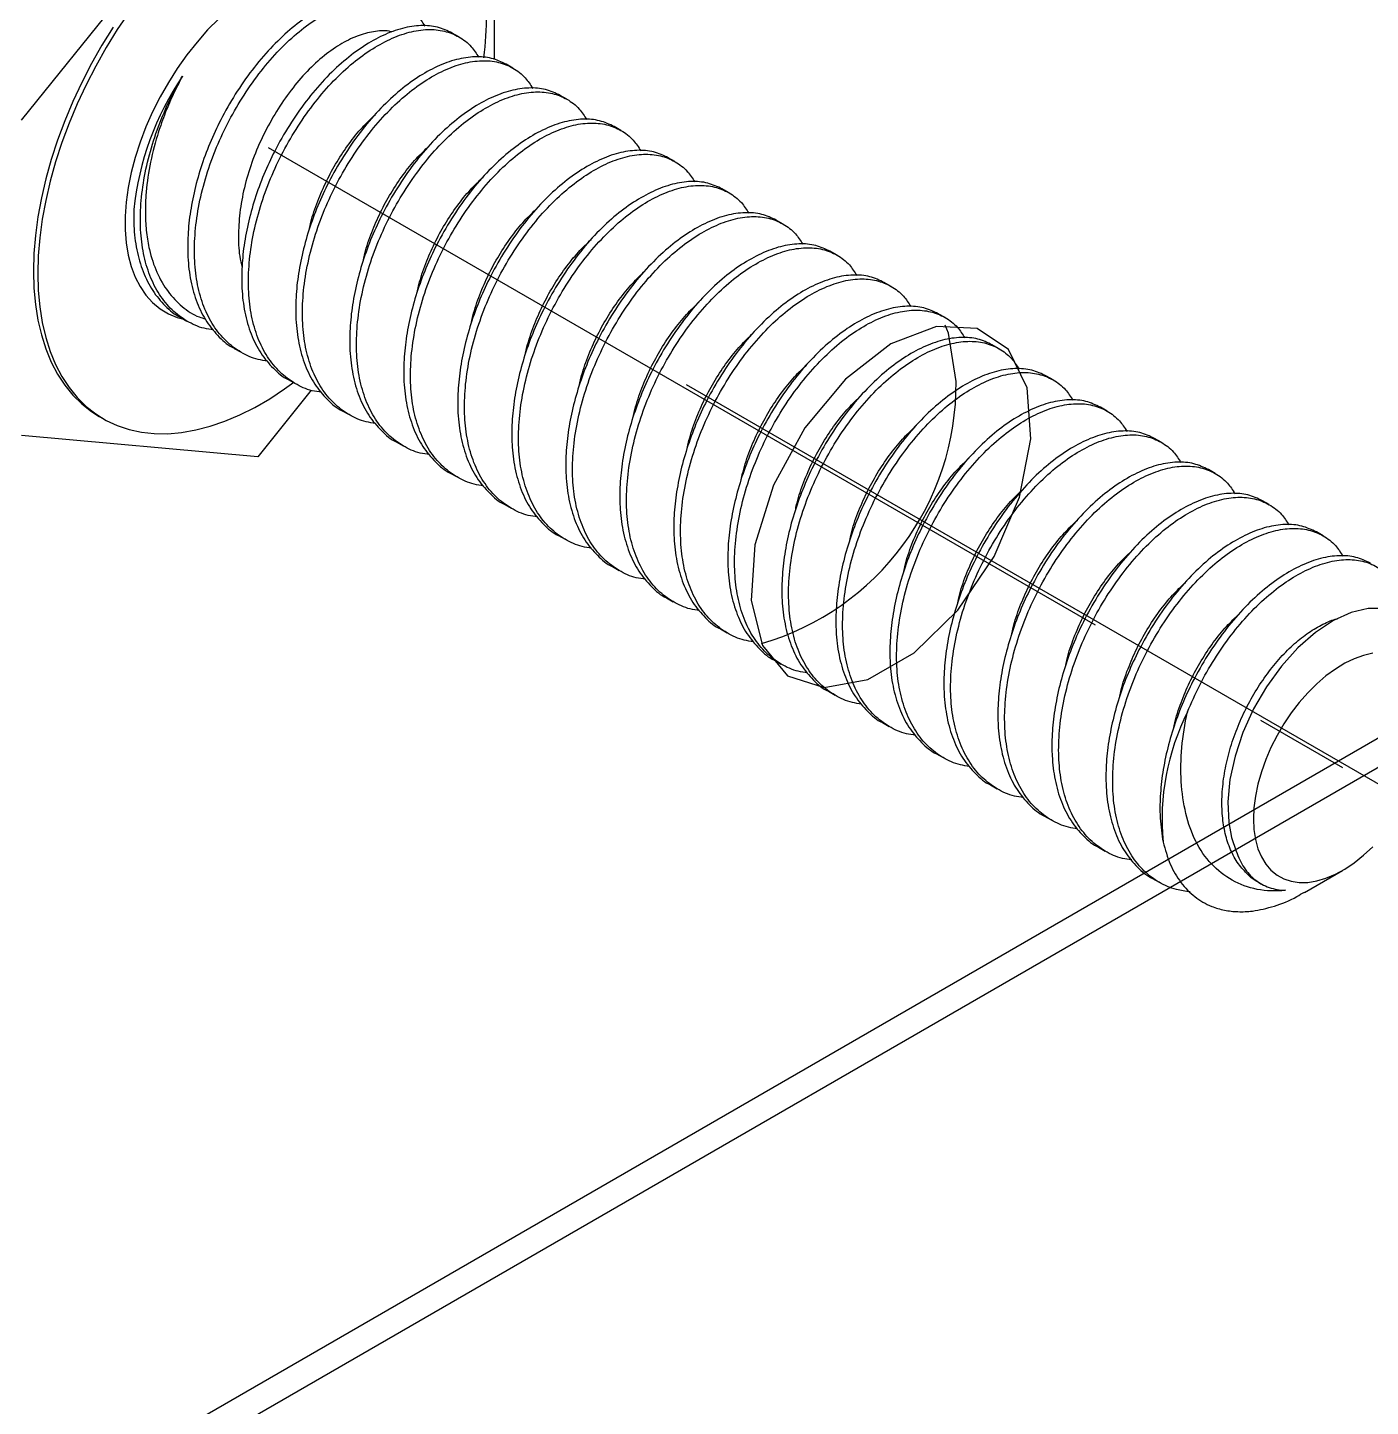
# Model space of a CAD drawing. Extents: x 0 to 17.5, y -9 to 0.
# Drawn here: x 10.609 to 11.488, y -4.845 to -3.943 of the extents above; entities that cross this region are included whole.
import ezdxf

# ---------------------------------------------------------------- set-up
doc = ezdxf.new("R2010")
doc.units = 0
doc.header["$LTSCALE"] = 0.5
doc.header["$MEASUREMENT"] = 0
doc.linetypes.add('CENTER', pattern=[2, 1.25, -0.25, 0.25, -0.25])
for name, color, linetype in [('Centerline', 210, 'CENTER'), ('Hardware', 242, 'CONTINUOUS'), ('Housing', 150, 'CONTINUOUS'), ('WallMount Bracket', 190, 'CONTINUOUS')]:
    doc.layers.add(name, color=color, linetype=linetype)
doc.layers.add('Text-Unprinted', color=131, linetype='CONTINUOUS', plot=False)

msp = doc.modelspace()

# ---------------------------------------------------------------- linework, layer by layer
at = {"layer": 'Centerline', "transparency": 16777216}
msp.add_line((11.03996, -4.17662), (15.11535, -6.52955), dxfattribs=at)
at = {"layer": 'Hardware', "linetype": 'Continuous', "lineweight": 25, "transparency": 16777216}
for p, q in [((10.60493, -4.00378), (10.75961, -3.81137)), ((10.91429, -3.82523), (10.91429, -3.964)), ((10.89115, -3.94923), (10.88673, -3.94668)), ((10.92651, -3.96964), (10.92209, -3.96709)), ((10.96186, -3.99004), (10.95744, -3.98749)), ((10.99722, -4.01045), (10.9928, -4.0079)), ((11.03257, -4.03085), (11.02815, -4.0283)), ((11.06793, -4.05126), (11.06351, -4.04871)), ((11.10328, -4.07166), (11.09886, -4.06911)), ((11.13864, -4.09207), (11.13422, -4.08952)), ((11.17399, -4.11247), (11.16957, -4.10992)), ((10.70873, -4.1326), (10.71315, -4.13515)), ((11.20935, -4.13288), (11.20493, -4.13033)), ((10.74409, -4.15301), (10.74851, -4.15556)), ((11.2447, -4.15328), (11.24028, -4.15073)), ((10.77944, -4.17341), (10.78386, -4.17596)), ((11.28006, -4.17369), (11.27564, -4.17114)), ((10.79453, -4.18048), (10.75961, -4.22392)), ((10.8148, -4.19382), (10.81922, -4.19637)), ((11.31541, -4.19409), (11.31099, -4.19154)), ((10.65573, -4.19763), (10.6585, -4.19922)), ((10.75961, -4.22392), (10.60493, -4.21005)), ((11.35077, -4.2145), (11.34635, -4.21195)), ((10.85015, -4.21422), (10.85457, -4.21677)), ((10.88551, -4.23463), (10.88993, -4.23718)), ((11.38613, -4.23491), (11.38171, -4.23235)), ((10.92086, -4.25503), (10.92528, -4.25758)), ((11.42148, -4.25531), (11.41706, -4.25276)), ((10.95622, -4.27544), (10.96064, -4.27799)), ((11.45684, -4.27572), (11.45242, -4.27317)), ((10.99157, -4.29584), (10.99599, -4.29839)), ((11.02693, -4.31625), (11.03135, -4.3188)), ((11.06228, -4.33665), (11.0667, -4.3392)), ((11.09764, -4.35706), (11.10206, -4.35961)), ((11.133, -4.37746), (11.13741, -4.38001)), ((11.16835, -4.39787), (11.17277, -4.40042)), ((11.20371, -4.41827), (11.20813, -4.42082)), ((11.23906, -4.43868), (11.24348, -4.44123)), ((11.27442, -4.45908), (11.27884, -4.46163)), ((11.30977, -4.47949), (11.31419, -4.48204)), ((11.34513, -4.49989), (11.34955, -4.50244)), ((11.4144, -4.50237), (11.41611, -4.50336)), ((11.44465, -4.50902), (11.46951, -4.49465))]:
    msp.add_line(p, q, dxfattribs=at)
at = {"layer": 'Hardware', "linetype": 'Continuous', "lineweight": 25, "transparency": 16777216, "flags": 128}
for points in [[(10.67521, -3.93292), (10.6675, -3.94439), (10.66022, -3.9562), (10.65339, -3.9683), (10.64705, -3.98062), (10.64123, -3.99311), (10.63594, -4.00572), (10.63122, -4.01839), (10.62709, -4.03106), (10.62356, -4.04368), (10.62065, -4.05619), (10.61837, -4.06854), (10.61674, -4.08067), (10.61576, -4.09252), (10.61543, -4.10404), (10.61576, -4.11519), (10.61674, -4.12591), (10.61837, -4.13615), (10.62065, -4.14587), (10.62356, -4.15502), (10.62709, -4.16357), (10.63122, -4.17147), (10.63594, -4.17869), (10.64123, -4.1852), (10.64705, -4.19097), (10.65339, -4.19597), (10.66022, -4.20018), (10.6675, -4.20359), (10.67521, -4.20617), (10.68331, -4.20792), (10.69175, -4.20882), (10.70052, -4.20888), (10.70956, -4.20808), (10.71884, -4.20645), (10.72831, -4.20398), (10.73793, -4.20069), (10.74767, -4.19658), (10.75746, -4.19168), (10.76728, -4.18601), (10.77708, -4.1796), (10.78319, -4.17522)], [(10.66474, -3.9428), (10.65746, -3.95461), (10.65063, -3.9667), (10.64429, -3.97902), (10.63846, -3.99152), (10.63318, -4.00412), (10.62846, -4.01679), (10.62433, -4.02947), (10.6208, -4.04209), (10.61789, -4.0546), (10.61561, -4.06695), (10.61398, -4.07907), (10.61299, -4.09093), (10.61267, -4.10245), (10.61299, -4.1136), (10.61398, -4.12431), (10.61561, -4.13455), (10.61789, -4.14427), (10.6208, -4.15343), (10.62433, -4.16197), (10.62846, -4.16987), (10.63318, -4.1771), (10.63846, -4.18361), (10.64429, -4.18938), (10.65063, -4.19438), (10.65573, -4.19763)], [(10.73389, -3.93732), (10.72667, -3.94467), (10.71972, -3.95258), (10.71309, -3.96098), (10.70682, -3.96982), (10.70096, -3.97902), (10.69555, -3.98851), (10.69064, -3.99824), (10.68626, -4.00812), (10.68245, -4.01808), (10.67922, -4.02805), (10.67662, -4.03796), (10.67464, -4.04772), (10.67332, -4.05728), (10.67265, -4.06655), (10.67265, -4.07548), (10.67332, -4.08399), (10.67464, -4.09201), (10.67662, -4.0995), (10.67922, -4.1064), (10.68245, -4.11265), (10.68626, -4.11821), (10.69064, -4.12303), (10.69555, -4.12709), (10.70096, -4.13035), (10.70682, -4.13278), (10.71112, -4.13398)], [(11.52749, -4.37144), (11.52749, -4.36407), (11.52523, -4.35117), (11.52082, -4.34033), (11.51456, -4.3321), (11.50657, -4.32635), (11.49705, -4.32335), (11.48633, -4.32323), (11.47517, -4.3259), (11.46351, -4.33118), (11.45171, -4.33898), (11.44016, -4.34909), (11.42951, -4.36096), (11.41976, -4.37445), (11.41131, -4.38898), (11.40431, -4.40431), (11.39913, -4.41982), (11.39579, -4.43524), (11.39444, -4.44974), (11.395, -4.46333), (11.39687, -4.4732), (11.39999, -4.48205), (11.39999, -4.48205)], [(11.48926, -4.35258), (11.48332, -4.35394), (11.47722, -4.35614), (11.47103, -4.35913), (11.46483, -4.36291), (11.45868, -4.36741), (11.45265, -4.37259), (11.44681, -4.37839), (11.44123, -4.38474), (11.43597, -4.39158), (11.43109, -4.39882), (11.42664, -4.40639), (11.42268, -4.41419), (11.41925, -4.42215), (11.41639, -4.43016), (11.41413, -4.43814), (11.4125, -4.44599), (11.41151, -4.45364), (11.41118, -4.46099)], [(11.41118, -4.46099), (11.41151, -4.46795), (11.4125, -4.47446), (11.41413, -4.48043), (11.41639, -4.4858), (11.41925, -4.49051), (11.42268, -4.4945), (11.42664, -4.49773), (11.43109, -4.50017), (11.43597, -4.50178), (11.44123, -4.50254), (11.44681, -4.50246), (11.45265, -4.50152), (11.45868, -4.49974), (11.46483, -4.49714), (11.47103, -4.49375), (11.47722, -4.48961), (11.48332, -4.48476), (11.48926, -4.47926)]]:
    msp.add_lwpolyline(points, dxfattribs=at)
at = {"layer": 'Hardware', "linetype": 'Continuous', "lineweight": 25, "transparency": 16777216}
for centre, radius, start, end in [((10.6875, -3.93375), 0.22182, 352.47241, 359.82469), ((10.86928, -4.08252), 0.19206, 145.92879, 173.93676), ((11.50848, -4.46135), 0.15712, 153.39034, 185.3896)]:
    msp.add_arc(centre, radius, start, end, dxfattribs=at)
for points, knots in [([(10.85137, -3.92628), (10.84828, -3.92483), (10.84204, -3.9219), (10.83097, -3.92099), (10.81894, -3.92276), (10.80626, -3.92739), (10.79331, -3.9346), (10.78036, -3.94429), (10.76769, -3.95639), (10.75563, -3.97061), (10.74465, -3.98643), (10.73539, -4.00267), (10.72785, -4.0189), (10.72196, -4.03493), (10.7175, -4.05121), (10.71463, -4.06727), (10.7135, -4.08131), (10.71364, -4.09532), (10.71532, -4.10922), (10.71948, -4.12353), (10.72573, -4.13601), (10.73408, -4.14578), (10.74032, -4.15141), (10.74408, -4.153), (10.74409, -4.153)], [0, 0, 0, 0, 0.049287, 0.099593, 0.150219, 0.200526, 0.249897, 0.299269, 0.349575, 0.400201, 0.450508, 0.499879, 0.542916, 0.586723, 0.630897, 0.675013, 0.718649, 0.749933, 0.799305, 0.849611, 0.900237, 0.950544, 0.999915, 1, 1, 1, 1]), ([(10.7658, -4.16131), (10.76376, -4.16104), (10.75747, -4.16021), (10.74828, -4.15589), (10.73838, -4.14857), (10.73018, -4.1385), (10.72389, -4.1261), (10.71975, -4.11177), (10.71782, -4.09596), (10.71805, -4.0789), (10.72039, -4.06082), (10.72485, -4.0422), (10.73126, -4.02374), (10.73941, -4.00592), (10.74906, -3.98899), (10.76005, -3.97316), (10.77211, -3.95894), (10.78478, -3.94684), (10.79773, -3.93715), (10.81068, -3.92994), (10.82335, -3.92532), (10.83541, -3.92351), (10.8464, -3.92455), (10.85602, -3.92845), (10.86369, -3.93419), (10.86722, -3.93968), (10.86876, -3.94209)], [0, 0, 0, 0, 0.020531, 0.063059, 0.105587, 0.148921, 0.19253, 0.235864, 0.278392, 0.320947, 0.364309, 0.407946, 0.451306, 0.493725, 0.536253, 0.579586, 0.623196, 0.666529, 0.709057, 0.751586, 0.794919, 0.838528, 0.881862, 0.92439, 0.966918, 1, 1, 1, 1]), ([(10.88673, -3.94668), (10.88364, -3.94523), (10.87739, -3.9423), (10.86633, -3.9414), (10.85429, -3.94316), (10.84161, -3.94779), (10.82867, -3.955), (10.81572, -3.9647), (10.80304, -3.97679), (10.79099, -3.99102), (10.78, -4.00684), (10.77074, -4.02307), (10.76321, -4.03931), (10.75731, -4.05534), (10.75286, -4.07162), (10.74998, -4.08768), (10.74886, -4.10172), (10.74899, -4.11573), (10.75068, -4.12963), (10.75483, -4.14394), (10.76108, -4.15642), (10.76944, -4.16619), (10.77568, -4.17181), (10.77944, -4.17341), (10.77944, -4.17341)], [0, 0, 0, 0, 0.049287, 0.099593, 0.150219, 0.200526, 0.249897, 0.299269, 0.349575, 0.400201, 0.450508, 0.499879, 0.542916, 0.586723, 0.630897, 0.675013, 0.718649, 0.749933, 0.799305, 0.849611, 0.900237, 0.950544, 0.999915, 1, 1, 1, 1]), ([(10.84743, -3.9461), (10.84716, -3.94599), (10.84395, -3.94482), (10.83668, -3.94527), (10.82595, -3.94774), (10.8146, -3.95314), (10.80304, -3.96108), (10.79173, -3.97138), (10.78113, -3.98381), (10.77149, -3.99784), (10.76304, -4.01315), (10.75605, -4.02926), (10.75092, -4.04582), (10.74769, -4.06224), (10.74659, -4.07801), (10.74699, -4.09081), (10.74865, -4.09765), (10.74925, -4.10009)], [0, 0, 0, 0, 0.007303, 0.084046, 0.158851, 0.233656, 0.308397, 0.383125, 0.45655, 0.529976, 0.602701, 0.675414, 0.747458, 0.819503, 0.8902, 0.960894, 1, 1, 1, 1]), ([(10.80116, -4.18172), (10.79911, -4.18145), (10.79282, -4.18062), (10.78363, -4.17629), (10.77373, -4.16897), (10.76554, -4.15891), (10.75924, -4.1465), (10.7551, -4.13217), (10.75318, -4.11636), (10.7534, -4.09931), (10.75574, -4.08123), (10.76021, -4.0626), (10.76661, -4.04414), (10.77476, -4.02633), (10.78442, -4.00939), (10.79541, -3.99357), (10.80746, -3.97934), (10.82013, -3.96725), (10.83308, -3.95756), (10.84603, -3.95034), (10.85871, -3.94572), (10.87076, -3.94392), (10.88176, -3.94496), (10.89138, -3.94885), (10.89904, -3.95459), (10.90257, -3.96009), (10.90411, -3.96249)], [0, 0, 0, 0, 0.020531, 0.063059, 0.105587, 0.148921, 0.19253, 0.235864, 0.278392, 0.320947, 0.364309, 0.407946, 0.451306, 0.493725, 0.536253, 0.579586, 0.623196, 0.666529, 0.709057, 0.751586, 0.794919, 0.838528, 0.881862, 0.92439, 0.966918, 1, 1, 1, 1]), ([(10.92209, -3.96709), (10.91899, -3.96564), (10.91275, -3.96271), (10.90168, -3.9618), (10.88965, -3.96357), (10.87697, -3.9682), (10.86402, -3.97541), (10.85107, -3.9851), (10.8384, -3.9972), (10.82634, -4.01142), (10.81536, -4.02724), (10.8061, -4.04348), (10.79856, -4.05971), (10.79267, -4.07574), (10.78821, -4.09202), (10.78534, -4.10808), (10.78421, -4.12212), (10.78435, -4.13613), (10.78604, -4.15003), (10.79019, -4.16434), (10.79644, -4.17682), (10.80479, -4.18659), (10.81103, -4.19222), (10.81479, -4.19381), (10.8148, -4.19381)], [0, 0, 0, 0, 0.049287, 0.099593, 0.150219, 0.200526, 0.249897, 0.299269, 0.349575, 0.400201, 0.450508, 0.499879, 0.542916, 0.586723, 0.630897, 0.675013, 0.718649, 0.749933, 0.799305, 0.849611, 0.900237, 0.950544, 0.999915, 1, 1, 1, 1]), ([(10.83652, -4.20212), (10.83447, -4.20185), (10.82818, -4.20102), (10.81899, -4.1967), (10.80909, -4.18938), (10.80089, -4.17931), (10.7946, -4.16691), (10.79046, -4.15258), (10.78853, -4.13677), (10.78876, -4.11971), (10.7911, -4.10163), (10.79556, -4.08301), (10.80197, -4.06455), (10.81012, -4.04673), (10.81978, -4.0298), (10.83076, -4.01397), (10.84282, -3.99975), (10.85549, -3.98765), (10.86844, -3.97796), (10.88139, -3.97075), (10.89406, -3.96613), (10.90612, -3.96432), (10.91712, -3.96537), (10.92673, -3.96926), (10.9344, -3.975), (10.93793, -3.9805), (10.93947, -3.9829)], [0, 0, 0, 0, 0.020531, 0.063059, 0.105587, 0.148921, 0.19253, 0.235864, 0.278392, 0.320947, 0.364309, 0.407946, 0.451306, 0.493725, 0.536253, 0.579586, 0.623196, 0.666529, 0.709057, 0.751586, 0.794919, 0.838528, 0.881862, 0.92439, 0.966918, 1, 1, 1, 1]), ([(10.73045, -4.14091), (10.7284, -4.14064), (10.72211, -4.13981), (10.71292, -4.13548), (10.70302, -4.12816), (10.69482, -4.11809), (10.68853, -4.10569), (10.68439, -4.09136), (10.68247, -4.07555), (10.68269, -4.0585), (10.68503, -4.04042), (10.68949, -4.02179), (10.69592, -4.00334), (10.70302, -3.98764), (10.70819, -3.97848), (10.71019, -3.97492)], [0, 0, 0, 0, 0.039431, 0.121111, 0.20279, 0.286016, 0.369772, 0.452998, 0.534677, 0.61641, 0.69969, 0.783499, 0.866776, 0.948244, 1, 1, 1, 1]), ([(10.71019, -3.97492), (10.70802, -3.97908), (10.70368, -3.98742), (10.69819, -4.00045), (10.69282, -4.01587), (10.68844, -4.03362), (10.68615, -4.05097), (10.68575, -4.06549), (10.68649, -4.07733), (10.68866, -4.09028), (10.69307, -4.10359), (10.70031, -4.11625), (10.7098, -4.12592), (10.71814, -4.13179), (10.7238, -4.13332), (10.72513, -4.13367)], [0, 0, 0, 0, 0.065654, 0.131516, 0.197161, 0.295093, 0.393025, 0.457881, 0.522943, 0.587788, 0.684199, 0.78061, 0.875656, 0.970697, 1, 1, 1, 1]), ([(10.95744, -3.98749), (10.95435, -3.98604), (10.9481, -3.98311), (10.93704, -3.98221), (10.925, -3.98398), (10.91232, -3.9886), (10.89938, -3.99581), (10.88643, -4.00551), (10.87375, -4.0176), (10.8617, -4.03183), (10.85071, -4.04765), (10.84146, -4.06388), (10.83392, -4.08012), (10.82803, -4.09615), (10.82357, -4.11243), (10.8207, -4.12849), (10.81957, -4.14253), (10.8197, -4.15654), (10.82139, -4.17044), (10.82554, -4.18475), (10.83179, -4.19723), (10.84015, -4.207), (10.84639, -4.21262), (10.85015, -4.21422), (10.85015, -4.21422)], [0, 0, 0, 0, 0.049287, 0.099593, 0.150219, 0.200526, 0.249897, 0.299269, 0.349575, 0.400201, 0.450508, 0.499879, 0.542916, 0.586723, 0.630897, 0.675013, 0.718649, 0.749933, 0.799305, 0.849611, 0.900237, 0.950544, 0.999915, 1, 1, 1, 1]), ([(10.87187, -4.22253), (10.86982, -4.22226), (10.86353, -4.22143), (10.85434, -4.2171), (10.84444, -4.20978), (10.83625, -4.19972), (10.82995, -4.18731), (10.82581, -4.17298), (10.82389, -4.15717), (10.82412, -4.14012), (10.82645, -4.12204), (10.83092, -4.10341), (10.83733, -4.08495), (10.84547, -4.06714), (10.85513, -4.0502), (10.86612, -4.03438), (10.87817, -4.02015), (10.89085, -4.00806), (10.9038, -3.99837), (10.91675, -3.99115), (10.92942, -3.98653), (10.94147, -3.98473), (10.95247, -3.98577), (10.96209, -3.98966), (10.96976, -3.99541), (10.97328, -4.0009), (10.97482, -4.0033)], [0, 0, 0, 0, 0.020531, 0.063059, 0.105587, 0.148921, 0.19253, 0.235864, 0.278392, 0.320947, 0.364309, 0.407946, 0.451306, 0.493725, 0.536253, 0.579586, 0.623196, 0.666529, 0.709057, 0.751586, 0.794919, 0.838528, 0.881862, 0.92439, 0.966918, 1, 1, 1, 1]), ([(10.79336, -4.07454), (10.79364, -4.0732), (10.79489, -4.06725), (10.79857, -4.05673), (10.8043, -4.04342), (10.81125, -4.03073), (10.81915, -4.01891), (10.82758, -4.00843), (10.8335, -4.00281), (10.83632, -4.00013)], [0, 0, 0, 0, 0.047135, 0.209028, 0.367893, 0.526758, 0.688652, 0.851581, 1, 1, 1, 1]), ([(10.9928, -4.0079), (10.9897, -4.00645), (10.98346, -4.00352), (10.97239, -4.00261), (10.96036, -4.00438), (10.94768, -4.00901), (10.93473, -4.01622), (10.92178, -4.02591), (10.90911, -4.03801), (10.89705, -4.05223), (10.88607, -4.06805), (10.87681, -4.08429), (10.86927, -4.10052), (10.86338, -4.11655), (10.85892, -4.13283), (10.85605, -4.14889), (10.85492, -4.16293), (10.85506, -4.17694), (10.85675, -4.19084), (10.8609, -4.20515), (10.86715, -4.21763), (10.8755, -4.2274), (10.88174, -4.23303), (10.8855, -4.23462), (10.88551, -4.23462)], [0, 0, 0, 0, 0.049287, 0.099593, 0.150219, 0.200526, 0.249897, 0.299269, 0.349575, 0.400201, 0.450508, 0.499879, 0.542916, 0.586723, 0.630897, 0.675013, 0.718649, 0.749933, 0.799305, 0.849611, 0.900237, 0.950544, 0.999915, 1, 1, 1, 1]), ([(10.90723, -4.24293), (10.90518, -4.24266), (10.89889, -4.24183), (10.8897, -4.23751), (10.8798, -4.23019), (10.8716, -4.22012), (10.86531, -4.20772), (10.86117, -4.19339), (10.85925, -4.17758), (10.85947, -4.16052), (10.86181, -4.14244), (10.86627, -4.12382), (10.87268, -4.10536), (10.88083, -4.08754), (10.89049, -4.07061), (10.90147, -4.05478), (10.91353, -4.04056), (10.9262, -4.02846), (10.93915, -4.01877), (10.9521, -4.01156), (10.96477, -4.00694), (10.97683, -4.00513), (10.98783, -4.00618), (10.99744, -4.01007), (11.00511, -4.01581), (11.00864, -4.02131), (11.01018, -4.02371)], [0, 0, 0, 0, 0.020531, 0.063059, 0.105587, 0.148921, 0.19253, 0.235864, 0.278392, 0.320947, 0.364309, 0.407946, 0.451306, 0.493725, 0.536253, 0.579586, 0.623196, 0.666529, 0.709057, 0.751586, 0.794919, 0.838528, 0.881862, 0.92439, 0.966918, 1, 1, 1, 1]), ([(10.82872, -4.09495), (10.829, -4.09361), (10.83025, -4.08766), (10.83393, -4.07714), (10.83965, -4.06382), (10.84661, -4.05114), (10.85451, -4.03932), (10.86293, -4.02883), (10.86886, -4.02321), (10.87168, -4.02053)], [0, 0, 0, 0, 0.047135, 0.209028, 0.367893, 0.526758, 0.688652, 0.851581, 1, 1, 1, 1]), ([(11.02815, -4.02831), (11.02506, -4.02685), (11.01881, -4.02392), (11.00775, -4.02302), (10.99571, -4.02479), (10.98304, -4.02941), (10.97009, -4.03662), (10.95714, -4.04632), (10.94447, -4.05841), (10.93241, -4.07264), (10.92142, -4.08846), (10.91217, -4.10469), (10.90463, -4.12093), (10.89874, -4.13696), (10.89428, -4.15324), (10.89141, -4.1693), (10.89028, -4.18334), (10.89041, -4.19735), (10.8921, -4.21125), (10.89625, -4.22556), (10.9025, -4.23804), (10.91086, -4.24781), (10.9171, -4.25343), (10.92086, -4.25503), (10.92086, -4.25503)], [0, 0, 0, 0, 0.049287, 0.099593, 0.150219, 0.200526, 0.249897, 0.299269, 0.349575, 0.400201, 0.450508, 0.499879, 0.542916, 0.586723, 0.630897, 0.675013, 0.718649, 0.749933, 0.799305, 0.849611, 0.900237, 0.950544, 0.999915, 1, 1, 1, 1]), ([(10.94258, -4.26334), (10.94053, -4.26307), (10.93424, -4.26224), (10.92505, -4.25791), (10.91516, -4.25059), (10.90696, -4.24053), (10.90066, -4.22812), (10.89652, -4.21379), (10.8946, -4.19798), (10.89483, -4.18093), (10.89716, -4.16285), (10.90163, -4.14422), (10.90804, -4.12576), (10.91618, -4.10795), (10.92584, -4.09101), (10.93683, -4.07519), (10.94888, -4.06096), (10.96156, -4.04887), (10.97451, -4.03918), (10.98746, -4.03196), (11.00013, -4.02734), (11.01218, -4.02554), (11.02318, -4.02658), (11.0328, -4.03047), (11.04047, -4.03622), (11.04399, -4.04171), (11.04553, -4.04411)], [0, 0, 0, 0, 0.020531, 0.063059, 0.105587, 0.148921, 0.19253, 0.235864, 0.278392, 0.320947, 0.364309, 0.407946, 0.451306, 0.493725, 0.536253, 0.579586, 0.623196, 0.666529, 0.709057, 0.751586, 0.794919, 0.838528, 0.881862, 0.92439, 0.966918, 1, 1, 1, 1]), ([(10.86407, -4.11535), (10.86436, -4.11401), (10.8656, -4.10806), (10.86928, -4.09754), (10.87501, -4.08423), (10.88196, -4.07154), (10.88986, -4.05972), (10.89829, -4.04924), (10.90421, -4.04362), (10.90703, -4.04094)], [0, 0, 0, 0, 0.047135, 0.209028, 0.367893, 0.526758, 0.688652, 0.851581, 1, 1, 1, 1]), ([(11.06351, -4.04871), (11.06042, -4.04726), (11.05417, -4.04433), (11.0431, -4.04342), (11.03107, -4.04519), (11.01839, -4.04982), (11.00544, -4.05703), (10.99249, -4.06672), (10.97982, -4.07882), (10.96776, -4.09304), (10.95678, -4.10886), (10.94752, -4.1251), (10.93998, -4.14133), (10.93409, -4.15737), (10.92964, -4.17364), (10.92676, -4.1897), (10.92563, -4.20375), (10.92577, -4.21775), (10.92746, -4.23165), (10.93161, -4.24596), (10.93786, -4.25844), (10.94622, -4.26821), (10.95245, -4.27384), (10.95621, -4.27543), (10.95622, -4.27543)], [0, 0, 0, 0, 0.049287, 0.099593, 0.150219, 0.200526, 0.249897, 0.299269, 0.349575, 0.400201, 0.450508, 0.499879, 0.542916, 0.586723, 0.630897, 0.675013, 0.718649, 0.749933, 0.799305, 0.849611, 0.900237, 0.950544, 0.999915, 1, 1, 1, 1]), ([(10.97794, -4.28374), (10.97589, -4.28347), (10.9696, -4.28264), (10.96041, -4.27832), (10.95051, -4.271), (10.94231, -4.26093), (10.93602, -4.24853), (10.93188, -4.2342), (10.92996, -4.21839), (10.93018, -4.20134), (10.93252, -4.18325), (10.93698, -4.16463), (10.94339, -4.14617), (10.95154, -4.12835), (10.9612, -4.11142), (10.97218, -4.09559), (10.98424, -4.08137), (10.99691, -4.06927), (11.00986, -4.05958), (11.02281, -4.05237), (11.03548, -4.04775), (11.04754, -4.04594), (11.05854, -4.04699), (11.06816, -4.05088), (11.07582, -4.05662), (11.07935, -4.06212), (11.08089, -4.06452)], [0, 0, 0, 0, 0.020531, 0.063059, 0.105587, 0.148921, 0.19253, 0.235864, 0.278392, 0.320947, 0.364309, 0.407946, 0.451306, 0.493725, 0.536253, 0.579586, 0.623196, 0.666529, 0.709057, 0.751586, 0.794919, 0.838528, 0.881862, 0.92439, 0.966918, 1, 1, 1, 1]), ([(10.6783, -4.06223), (10.67828, -4.06579), (10.67822, -4.07495), (10.67999, -4.08881), (10.68412, -4.10313), (10.69037, -4.11561), (10.69873, -4.12538), (10.70497, -4.131), (10.70873, -4.1326), (10.70873, -4.1326)], [0, 0, 0, 0, 0.111192, 0.286672, 0.465476, 0.645416, 0.824219, 0.999699, 1, 1, 1, 1]), ([(10.89943, -4.13576), (10.89971, -4.13442), (10.90096, -4.12847), (10.90464, -4.11795), (10.91036, -4.10463), (10.91732, -4.09195), (10.92522, -4.08013), (10.93364, -4.06964), (10.93957, -4.06402), (10.94239, -4.06134)], [0, 0, 0, 0, 0.047135, 0.209028, 0.367893, 0.526758, 0.688652, 0.851581, 1, 1, 1, 1]), ([(11.09886, -4.06912), (11.09577, -4.06766), (11.08952, -4.06473), (11.07846, -4.06383), (11.06642, -4.0656), (11.05375, -4.07022), (11.0408, -4.07743), (11.02785, -4.08713), (11.01518, -4.09922), (11.00312, -4.11345), (10.99213, -4.12927), (10.98288, -4.1455), (10.97534, -4.16174), (10.96945, -4.17777), (10.96499, -4.19405), (10.96212, -4.21011), (10.96099, -4.22415), (10.96112, -4.23816), (10.96281, -4.25206), (10.96696, -4.26637), (10.97321, -4.27885), (10.98157, -4.28862), (10.98781, -4.29424), (10.99157, -4.29584), (10.99158, -4.29584)], [0, 0, 0, 0, 0.049287, 0.099593, 0.150219, 0.200526, 0.249897, 0.299269, 0.349575, 0.400201, 0.450508, 0.499879, 0.542916, 0.586723, 0.630897, 0.675013, 0.718649, 0.749933, 0.799305, 0.849611, 0.900237, 0.950544, 0.999915, 1, 1, 1, 1]), ([(11.01329, -4.30415), (11.01124, -4.30388), (11.00495, -4.30305), (10.99576, -4.29872), (10.98587, -4.2914), (10.97767, -4.28134), (10.97137, -4.26893), (10.96723, -4.2546), (10.96531, -4.23879), (10.96554, -4.22174), (10.96787, -4.20366), (10.97234, -4.18503), (10.97875, -4.16657), (10.98689, -4.14876), (10.99655, -4.13182), (11.00754, -4.116), (11.0196, -4.10177), (11.03227, -4.08968), (11.04522, -4.07999), (11.05817, -4.07277), (11.07084, -4.06815), (11.08289, -4.06635), (11.09389, -4.06739), (11.10351, -4.07128), (11.11118, -4.07703), (11.1147, -4.08252), (11.11625, -4.08493)], [0, 0, 0, 0, 0.020531, 0.063059, 0.105587, 0.148921, 0.19253, 0.235864, 0.278392, 0.320947, 0.364309, 0.407946, 0.451306, 0.493725, 0.536253, 0.579586, 0.623196, 0.666529, 0.709057, 0.751586, 0.794919, 0.838528, 0.881862, 0.92439, 0.966918, 1, 1, 1, 1]), ([(10.93479, -4.15616), (10.93507, -4.15482), (10.93631, -4.14887), (10.93999, -4.13835), (10.94572, -4.12504), (10.95268, -4.11235), (10.96057, -4.10054), (10.969, -4.09005), (10.97492, -4.08443), (10.97775, -4.08175)], [0, 0, 0, 0, 0.047135, 0.209028, 0.367893, 0.526758, 0.688652, 0.851581, 1, 1, 1, 1]), ([(11.13422, -4.08952), (11.13113, -4.08807), (11.12488, -4.08514), (11.11381, -4.08423), (11.10178, -4.086), (11.0891, -4.09063), (11.07615, -4.09784), (11.0632, -4.10753), (11.05053, -4.11963), (11.03847, -4.13385), (11.02749, -4.14968), (11.01823, -4.16591), (11.01069, -4.18214), (11.0048, -4.19818), (11.00035, -4.21445), (10.99747, -4.23051), (10.99634, -4.24456), (10.99648, -4.25856), (10.99817, -4.27246), (11.00232, -4.28677), (11.00857, -4.29925), (11.01693, -4.30902), (11.02316, -4.31465), (11.02692, -4.31624), (11.02693, -4.31624)], [0, 0, 0, 0, 0.049287, 0.099593, 0.150219, 0.200526, 0.249897, 0.299269, 0.349575, 0.400201, 0.450508, 0.499879, 0.542916, 0.586723, 0.630897, 0.675013, 0.718649, 0.749933, 0.799305, 0.849611, 0.900237, 0.950544, 0.999915, 1, 1, 1, 1]), ([(11.04865, -4.32455), (11.0466, -4.32428), (11.04031, -4.32345), (11.03112, -4.31913), (11.02122, -4.31181), (11.01302, -4.30174), (11.00673, -4.28934), (11.00259, -4.27501), (11.00067, -4.2592), (11.00089, -4.24215), (11.00323, -4.22406), (11.00769, -4.20544), (11.0141, -4.18698), (11.02225, -4.16916), (11.03191, -4.15223), (11.04289, -4.1364), (11.05495, -4.12218), (11.06762, -4.11008), (11.08057, -4.10039), (11.09352, -4.09318), (11.10619, -4.08856), (11.11825, -4.08675), (11.12925, -4.0878), (11.13887, -4.09169), (11.14653, -4.09743), (11.15006, -4.10293), (11.1516, -4.10533)], [0, 0, 0, 0, 0.020531, 0.063059, 0.105587, 0.148921, 0.19253, 0.235864, 0.278392, 0.320947, 0.364309, 0.407946, 0.451306, 0.493725, 0.536253, 0.579586, 0.623196, 0.666529, 0.709057, 0.751586, 0.794919, 0.838528, 0.881862, 0.92439, 0.966918, 1, 1, 1, 1]), ([(10.97014, -4.17657), (10.97042, -4.17523), (10.97167, -4.16928), (10.97535, -4.15876), (10.98107, -4.14544), (10.98803, -4.13276), (10.99593, -4.12094), (11.00435, -4.11046), (11.01028, -4.10483), (11.0131, -4.10215)], [0, 0, 0, 0, 0.047135, 0.209028, 0.367893, 0.526758, 0.688652, 0.851581, 1, 1, 1, 1]), ([(11.16957, -4.10993), (11.16648, -4.10848), (11.16024, -4.10554), (11.14917, -4.10464), (11.13713, -4.10641), (11.12446, -4.11103), (11.11151, -4.11825), (11.09856, -4.12794), (11.08589, -4.14003), (11.07383, -4.15426), (11.06284, -4.17008), (11.05359, -4.18631), (11.04605, -4.20255), (11.04016, -4.21858), (11.0357, -4.23486), (11.03283, -4.25092), (11.0317, -4.26496), (11.03184, -4.27897), (11.03352, -4.29287), (11.03767, -4.30718), (11.04392, -4.31966), (11.05228, -4.32943), (11.05852, -4.33505), (11.06228, -4.33665), (11.06229, -4.33665)], [0, 0, 0, 0, 0.049287, 0.099593, 0.150219, 0.200526, 0.249897, 0.299269, 0.349575, 0.400201, 0.450508, 0.499879, 0.542916, 0.586723, 0.630897, 0.675013, 0.718649, 0.749933, 0.799305, 0.849611, 0.900237, 0.950544, 0.999915, 1, 1, 1, 1]), ([(11.084, -4.34496), (11.08195, -4.34469), (11.07566, -4.34386), (11.06647, -4.33953), (11.05658, -4.33221), (11.04838, -4.32215), (11.04208, -4.30974), (11.03794, -4.29541), (11.03602, -4.2796), (11.03625, -4.26255), (11.03859, -4.24447), (11.04305, -4.22584), (11.04946, -4.20738), (11.0576, -4.18957), (11.06726, -4.17263), (11.07825, -4.15681), (11.09031, -4.14258), (11.10298, -4.13049), (11.11593, -4.1208), (11.12888, -4.11358), (11.14155, -4.10896), (11.1536, -4.10716), (11.1646, -4.1082), (11.17422, -4.11209), (11.18189, -4.11784), (11.18541, -4.12333), (11.18696, -4.12574)], [0, 0, 0, 0, 0.020531, 0.063059, 0.105587, 0.148921, 0.19253, 0.235864, 0.278392, 0.320947, 0.364309, 0.407946, 0.451306, 0.493725, 0.536253, 0.579586, 0.623196, 0.666529, 0.709057, 0.751586, 0.794919, 0.838528, 0.881862, 0.92439, 0.966918, 1, 1, 1, 1]), ([(11.0055, -4.19697), (11.00578, -4.19563), (11.00702, -4.18968), (11.0107, -4.17916), (11.01643, -4.16585), (11.02339, -4.15316), (11.03128, -4.14135), (11.03971, -4.13086), (11.04563, -4.12524), (11.04846, -4.12256)], [0, 0, 0, 0, 0.0471346, 0.2090283, 0.3678932, 0.5267581, 0.6886518, 0.8515813, 1, 1, 1, 1]), ([(11.20493, -4.13033), (11.20184, -4.12888), (11.19559, -4.12595), (11.18452, -4.12504), (11.17249, -4.12681), (11.15981, -4.13144), (11.14686, -4.13865), (11.13391, -4.14834), (11.12124, -4.16044), (11.10918, -4.17466), (11.0982, -4.19049), (11.08894, -4.20672), (11.0814, -4.22295), (11.07551, -4.23899), (11.07106, -4.25526), (11.06818, -4.27132), (11.06705, -4.28537), (11.06719, -4.29937), (11.06888, -4.31327), (11.07303, -4.32758), (11.07928, -4.34006), (11.08764, -4.34983), (11.09388, -4.35546), (11.09763, -4.35705), (11.09764, -4.35705)], [0, 0, 0, 0, 0.049287, 0.099593, 0.150219, 0.200526, 0.249897, 0.299269, 0.349575, 0.400201, 0.450508, 0.499879, 0.542916, 0.586723, 0.630897, 0.675013, 0.718649, 0.749933, 0.799305, 0.849611, 0.900237, 0.950544, 0.999915, 1, 1, 1, 1]), ([(11.11936, -4.36536), (11.11731, -4.36509), (11.11102, -4.36426), (11.10183, -4.35994), (11.09193, -4.35262), (11.08373, -4.34255), (11.07744, -4.33015), (11.0733, -4.31582), (11.07138, -4.30001), (11.0716, -4.28296), (11.07394, -4.26488), (11.07841, -4.24625), (11.08481, -4.22779), (11.09296, -4.20997), (11.10262, -4.19304), (11.1136, -4.17721), (11.12566, -4.16299), (11.13833, -4.15089), (11.15128, -4.1412), (11.16423, -4.13399), (11.17691, -4.12937), (11.18896, -4.12756), (11.19996, -4.12861), (11.20958, -4.1325), (11.21724, -4.13824), (11.22077, -4.14374), (11.22231, -4.14614)], [0, 0, 0, 0, 0.020531, 0.063059, 0.105587, 0.148921, 0.19253, 0.235864, 0.278392, 0.320947, 0.364309, 0.407946, 0.451306, 0.493725, 0.536253, 0.579586, 0.623196, 0.666529, 0.709057, 0.751586, 0.794919, 0.838528, 0.881862, 0.92439, 0.966918, 1, 1, 1, 1]), ([(11.04085, -4.21738), (11.04113, -4.21604), (11.04238, -4.21009), (11.04606, -4.19957), (11.05178, -4.18625), (11.05874, -4.17357), (11.06664, -4.16175), (11.07506, -4.15127), (11.08099, -4.14564), (11.08381, -4.14296)], [0, 0, 0, 0, 0.047135, 0.209028, 0.367893, 0.526758, 0.688652, 0.851581, 1, 1, 1, 1]), ([(11.24028, -4.15074), (11.23719, -4.14929), (11.23095, -4.14635), (11.21988, -4.14545), (11.20785, -4.14722), (11.19517, -4.15184), (11.18222, -4.15906), (11.16927, -4.16875), (11.1566, -4.18084), (11.14454, -4.19507), (11.13355, -4.21089), (11.1243, -4.22712), (11.11676, -4.24336), (11.11087, -4.25939), (11.10641, -4.27567), (11.10354, -4.29173), (11.10241, -4.30577), (11.10255, -4.31978), (11.10423, -4.33368), (11.10838, -4.34799), (11.11464, -4.36047), (11.12299, -4.37024), (11.12923, -4.37587), (11.13299, -4.37746), (11.133, -4.37746)], [0, 0, 0, 0, 0.049287, 0.099593, 0.150219, 0.200526, 0.249897, 0.299269, 0.349575, 0.400201, 0.450508, 0.499879, 0.542916, 0.586723, 0.630897, 0.675013, 0.718649, 0.749933, 0.799305, 0.849611, 0.900237, 0.950544, 0.999915, 1, 1, 1, 1]), ([(11.15471, -4.38577), (11.15267, -4.3855), (11.14638, -4.38467), (11.13718, -4.38034), (11.12729, -4.37302), (11.11909, -4.36296), (11.1128, -4.35056), (11.10865, -4.33622), (11.10673, -4.32041), (11.10696, -4.30336), (11.1093, -4.28528), (11.11376, -4.26665), (11.12017, -4.24819), (11.12831, -4.23038), (11.13797, -4.21344), (11.14896, -4.19762), (11.16102, -4.18339), (11.17369, -4.1713), (11.18664, -4.16161), (11.19959, -4.15439), (11.21226, -4.14977), (11.22432, -4.14797), (11.23531, -4.14901), (11.24493, -4.1529), (11.2526, -4.15865), (11.25612, -4.16414), (11.25767, -4.16655)], [0, 0, 0, 0, 0.020531, 0.063059, 0.105587, 0.148921, 0.19253, 0.235864, 0.278392, 0.320947, 0.364309, 0.407946, 0.451306, 0.493725, 0.536253, 0.579586, 0.623196, 0.666529, 0.709057, 0.751586, 0.794919, 0.838528, 0.881862, 0.92439, 0.966918, 1, 1, 1, 1]), ([(11.07621, -4.23778), (11.07649, -4.23644), (11.07773, -4.23049), (11.08141, -4.21997), (11.08714, -4.20666), (11.0941, -4.19397), (11.10199, -4.18216), (11.11042, -4.17167), (11.11634, -4.16605), (11.11917, -4.16337)], [0, 0, 0, 0, 0.047135, 0.209028, 0.367893, 0.526758, 0.688652, 0.851581, 1, 1, 1, 1]), ([(11.27564, -4.17114), (11.27255, -4.16969), (11.2663, -4.16676), (11.25524, -4.16585), (11.2432, -4.16762), (11.23052, -4.17225), (11.21757, -4.17946), (11.20462, -4.18915), (11.19195, -4.20125), (11.17989, -4.21547), (11.16891, -4.2313), (11.15965, -4.24753), (11.15212, -4.26376), (11.14622, -4.2798), (11.14177, -4.29607), (11.13889, -4.31213), (11.13777, -4.32618), (11.1379, -4.34018), (11.13959, -4.35408), (11.14374, -4.36839), (11.14999, -4.38087), (11.15835, -4.39064), (11.16459, -4.39627), (11.16835, -4.39786), (11.16835, -4.39787)], [0, 0, 0, 0, 0.049287, 0.099593, 0.150219, 0.200526, 0.249897, 0.299269, 0.349575, 0.400201, 0.450508, 0.499879, 0.542916, 0.586723, 0.630897, 0.675013, 0.718649, 0.749933, 0.799305, 0.849611, 0.900237, 0.950544, 0.999915, 1, 1, 1, 1]), ([(11.19007, -4.40617), (11.18802, -4.4059), (11.18173, -4.40508), (11.17254, -4.40075), (11.16264, -4.39343), (11.15444, -4.38336), (11.14815, -4.37096), (11.14401, -4.35663), (11.14209, -4.34082), (11.14231, -4.32377), (11.14465, -4.30569), (11.14912, -4.28706), (11.15552, -4.2686), (11.16367, -4.25078), (11.17333, -4.23385), (11.18431, -4.21802), (11.19637, -4.2038), (11.20904, -4.1917), (11.22199, -4.18201), (11.23494, -4.1748), (11.24762, -4.17018), (11.25967, -4.16837), (11.27067, -4.16942), (11.28029, -4.17331), (11.28795, -4.17905), (11.29148, -4.18455), (11.29302, -4.18695)], [0, 0, 0, 0, 0.020531, 0.063059, 0.105587, 0.148921, 0.19253, 0.235864, 0.278392, 0.320947, 0.364309, 0.407946, 0.451306, 0.493725, 0.536253, 0.579586, 0.623196, 0.666529, 0.709057, 0.751586, 0.794919, 0.838528, 0.881862, 0.92439, 0.966918, 1, 1, 1, 1]), ([(11.11156, -4.25819), (11.11184, -4.25685), (11.11309, -4.2509), (11.11677, -4.24038), (11.12249, -4.22706), (11.12945, -4.21438), (11.13735, -4.20256), (11.14577, -4.19208), (11.1517, -4.18645), (11.15452, -4.18377)], [0, 0, 0, 0, 0.047135, 0.209028, 0.367893, 0.526758, 0.688652, 0.851581, 1, 1, 1, 1]), ([(11.31099, -4.19155), (11.3079, -4.1901), (11.30166, -4.18716), (11.29059, -4.18626), (11.27856, -4.18803), (11.26588, -4.19265), (11.25293, -4.19987), (11.23998, -4.20956), (11.22731, -4.22165), (11.21525, -4.23588), (11.20426, -4.2517), (11.19501, -4.26793), (11.18747, -4.28417), (11.18158, -4.3002), (11.17712, -4.31648), (11.17425, -4.33254), (11.17312, -4.34658), (11.17326, -4.36059), (11.17494, -4.37449), (11.1791, -4.3888), (11.18535, -4.40128), (11.1937, -4.41105), (11.19994, -4.41668), (11.2037, -4.41827), (11.20371, -4.41827)], [0, 0, 0, 0, 0.049287, 0.099593, 0.150219, 0.200526, 0.249897, 0.299269, 0.349575, 0.400201, 0.450508, 0.499879, 0.542916, 0.586723, 0.630897, 0.675013, 0.718649, 0.749933, 0.799305, 0.849611, 0.900237, 0.950544, 0.999915, 1, 1, 1, 1]), ([(11.22542, -4.42658), (11.22338, -4.42631), (11.21709, -4.42548), (11.2079, -4.42115), (11.198, -4.41383), (11.1898, -4.40377), (11.18351, -4.39137), (11.17937, -4.37703), (11.17744, -4.36122), (11.17767, -4.34417), (11.18001, -4.32609), (11.18447, -4.30746), (11.19088, -4.289), (11.19903, -4.27119), (11.20868, -4.25425), (11.21967, -4.23843), (11.23173, -4.2242), (11.2444, -4.21211), (11.25735, -4.20242), (11.2703, -4.1952), (11.28297, -4.19059), (11.29503, -4.18878), (11.30602, -4.18982), (11.31564, -4.19372), (11.32331, -4.19946), (11.32683, -4.20495), (11.32838, -4.20736)], [0, 0, 0, 0, 0.020531, 0.063059, 0.105587, 0.148921, 0.19253, 0.235864, 0.278392, 0.320947, 0.364309, 0.407946, 0.451306, 0.493725, 0.536253, 0.579586, 0.623196, 0.666529, 0.709057, 0.751586, 0.794919, 0.838528, 0.881862, 0.92439, 0.966918, 1, 1, 1, 1]), ([(11.14692, -4.27859), (11.1472, -4.27725), (11.14844, -4.2713), (11.15212, -4.26078), (11.15785, -4.24747), (11.16481, -4.23478), (11.1727, -4.22297), (11.18113, -4.21248), (11.18705, -4.20686), (11.18988, -4.20418)], [0, 0, 0, 0, 0.0471346, 0.2090283, 0.3678932, 0.5267581, 0.6886518, 0.8515813, 1, 1, 1, 1]), ([(11.34635, -4.21195), (11.34326, -4.2105), (11.33701, -4.20757), (11.32595, -4.20666), (11.31391, -4.20843), (11.30123, -4.21306), (11.28829, -4.22027), (11.27533, -4.22996), (11.26266, -4.24206), (11.25061, -4.25628), (11.23962, -4.27211), (11.23036, -4.28834), (11.22283, -4.30457), (11.21693, -4.32061), (11.21248, -4.33688), (11.2096, -4.35294), (11.20848, -4.36699), (11.20861, -4.38099), (11.2103, -4.39489), (11.21445, -4.4092), (11.2207, -4.42169), (11.22906, -4.43145), (11.2353, -4.43708), (11.23906, -4.43867), (11.23906, -4.43868)], [0, 0, 0, 0, 0.049287, 0.099593, 0.150219, 0.200526, 0.249897, 0.299269, 0.349575, 0.400201, 0.450508, 0.499879, 0.542916, 0.586723, 0.630897, 0.675013, 0.718649, 0.749933, 0.799305, 0.849611, 0.900237, 0.950544, 0.999915, 1, 1, 1, 1]), ([(11.26078, -4.44698), (11.25873, -4.44671), (11.25244, -4.44589), (11.24325, -4.44156), (11.23335, -4.43424), (11.22515, -4.42417), (11.21886, -4.41177), (11.21472, -4.39744), (11.2128, -4.38163), (11.21302, -4.36458), (11.21536, -4.3465), (11.21983, -4.32787), (11.22623, -4.30941), (11.23438, -4.29159), (11.24404, -4.27466), (11.25502, -4.25883), (11.26708, -4.24461), (11.27975, -4.23251), (11.2927, -4.22282), (11.30565, -4.21561), (11.31833, -4.21099), (11.33038, -4.20918), (11.34138, -4.21023), (11.351, -4.21412), (11.35866, -4.21986), (11.36219, -4.22536), (11.36373, -4.22776)], [0, 0, 0, 0, 0.020531, 0.063059, 0.105587, 0.148921, 0.19253, 0.235864, 0.278392, 0.320947, 0.364309, 0.407946, 0.451306, 0.493725, 0.536253, 0.579586, 0.623196, 0.666529, 0.709057, 0.751586, 0.794919, 0.838528, 0.881862, 0.92439, 0.966918, 1, 1, 1, 1]), ([(11.18227, -4.299), (11.18255, -4.29766), (11.1838, -4.29171), (11.18748, -4.28119), (11.19321, -4.26787), (11.20016, -4.25519), (11.20806, -4.24337), (11.21648, -4.23289), (11.22241, -4.22726), (11.22523, -4.22458)], [0, 0, 0, 0, 0.047135, 0.209028, 0.367893, 0.526758, 0.688652, 0.851581, 1, 1, 1, 1]), ([(11.3817, -4.23236), (11.37861, -4.23091), (11.37237, -4.22797), (11.3613, -4.22707), (11.34927, -4.22884), (11.33659, -4.23346), (11.32364, -4.24068), (11.31069, -4.25037), (11.29802, -4.26246), (11.28596, -4.27669), (11.27498, -4.29251), (11.26572, -4.30874), (11.25818, -4.32498), (11.25229, -4.34101), (11.24783, -4.35729), (11.24496, -4.37335), (11.24383, -4.38739), (11.24397, -4.4014), (11.24565, -4.4153), (11.24981, -4.42961), (11.25606, -4.44209), (11.26441, -4.45186), (11.27065, -4.45749), (11.27441, -4.45908), (11.27442, -4.45908)], [0, 0, 0, 0, 0.049287, 0.099593, 0.150219, 0.200526, 0.249897, 0.299269, 0.349575, 0.400201, 0.450508, 0.499879, 0.542916, 0.586723, 0.630897, 0.675013, 0.718649, 0.749933, 0.799305, 0.849611, 0.900237, 0.950544, 0.999915, 1, 1, 1, 1]), ([(11.29613, -4.46739), (11.29409, -4.46712), (11.2878, -4.46629), (11.27861, -4.46196), (11.26871, -4.45464), (11.26051, -4.44458), (11.25422, -4.43218), (11.25008, -4.41784), (11.24815, -4.40203), (11.24838, -4.38498), (11.25072, -4.3669), (11.25518, -4.34828), (11.26159, -4.32981), (11.26974, -4.312), (11.27939, -4.29506), (11.29038, -4.27924), (11.30244, -4.26502), (11.31511, -4.25292), (11.32806, -4.24323), (11.34101, -4.23601), (11.35368, -4.2314), (11.36574, -4.22959), (11.37673, -4.23063), (11.38635, -4.23453), (11.39402, -4.24027), (11.39755, -4.24576), (11.39909, -4.24817)], [0, 0, 0, 0, 0.020531, 0.063059, 0.105587, 0.148921, 0.19253, 0.235864, 0.278392, 0.320947, 0.364309, 0.407946, 0.451306, 0.493725, 0.536253, 0.579586, 0.623196, 0.666529, 0.709057, 0.751586, 0.794919, 0.838528, 0.881862, 0.92439, 0.966918, 1, 1, 1, 1]), ([(11.21763, -4.3194), (11.21791, -4.31806), (11.21915, -4.31211), (11.22283, -4.30159), (11.22856, -4.28828), (11.23552, -4.27559), (11.24341, -4.26378), (11.25184, -4.25329), (11.25776, -4.24767), (11.26059, -4.24499)], [0, 0, 0, 0, 0.047135, 0.209028, 0.367893, 0.526758, 0.688652, 0.851581, 1, 1, 1, 1]), ([(11.41706, -4.25276), (11.41397, -4.25131), (11.40772, -4.24838), (11.39666, -4.24747), (11.38462, -4.24924), (11.37194, -4.25387), (11.359, -4.26108), (11.34605, -4.27077), (11.33337, -4.28287), (11.32132, -4.29709), (11.31033, -4.31292), (11.30107, -4.32915), (11.29354, -4.34538), (11.28764, -4.36142), (11.28319, -4.37769), (11.28031, -4.39375), (11.27919, -4.4078), (11.27932, -4.4218), (11.28101, -4.4357), (11.28516, -4.45001), (11.29141, -4.4625), (11.29977, -4.47227), (11.30601, -4.47789), (11.30977, -4.47948), (11.30977, -4.47949)], [0, 0, 0, 0, 0.049287, 0.099593, 0.150219, 0.200526, 0.249897, 0.299269, 0.349575, 0.400201, 0.450508, 0.499879, 0.542916, 0.586723, 0.630897, 0.675013, 0.718649, 0.749933, 0.799305, 0.849611, 0.900237, 0.950544, 0.999915, 1, 1, 1, 1]), ([(11.33149, -4.48779), (11.32944, -4.48752), (11.32315, -4.4867), (11.31396, -4.48237), (11.30406, -4.47505), (11.29587, -4.46498), (11.28957, -4.45258), (11.28543, -4.43825), (11.28351, -4.42244), (11.28373, -4.40539), (11.28607, -4.38731), (11.29054, -4.36868), (11.29694, -4.35022), (11.30509, -4.3324), (11.31475, -4.31547), (11.32574, -4.29964), (11.33779, -4.28542), (11.35046, -4.27332), (11.36342, -4.26363), (11.37636, -4.25642), (11.38904, -4.2518), (11.40109, -4.25), (11.41209, -4.25104), (11.42171, -4.25493), (11.42937, -4.26067), (11.4329, -4.26617), (11.43444, -4.26857)], [0, 0, 0, 0, 0.020531, 0.063059, 0.105587, 0.148921, 0.19253, 0.235864, 0.278392, 0.320947, 0.364309, 0.407946, 0.451306, 0.493725, 0.536253, 0.579586, 0.623196, 0.666529, 0.709057, 0.751586, 0.794919, 0.838528, 0.881862, 0.92439, 0.966918, 1, 1, 1, 1]), ([(11.25298, -4.33981), (11.25326, -4.33847), (11.25451, -4.33252), (11.25819, -4.322), (11.26392, -4.30868), (11.27087, -4.296), (11.27877, -4.28418), (11.28719, -4.2737), (11.29312, -4.26807), (11.29594, -4.26539)], [0, 0, 0, 0, 0.047135, 0.209028, 0.367893, 0.526758, 0.688652, 0.851581, 1, 1, 1, 1]), ([(11.45242, -4.27317), (11.44932, -4.27172), (11.44308, -4.26878), (11.43201, -4.26788), (11.41998, -4.26965), (11.4073, -4.27427), (11.39435, -4.28149), (11.3814, -4.29118), (11.36873, -4.30327), (11.35667, -4.3175), (11.34569, -4.33332), (11.33643, -4.34955), (11.32889, -4.36579), (11.323, -4.38182), (11.31854, -4.3981), (11.31567, -4.41416), (11.31454, -4.4282), (11.31468, -4.44221), (11.31637, -4.45611), (11.32052, -4.47042), (11.32677, -4.4829), (11.33512, -4.49267), (11.34136, -4.4983), (11.34512, -4.49989), (11.34513, -4.49989)], [0, 0, 0, 0, 0.049287, 0.099593, 0.150219, 0.200526, 0.249897, 0.299269, 0.349575, 0.400201, 0.450508, 0.499879, 0.542916, 0.586723, 0.630897, 0.675013, 0.718649, 0.749933, 0.799305, 0.849611, 0.900237, 0.950544, 0.999915, 1, 1, 1, 1]), ([(11.36982, -4.50869), (11.36675, -4.50831), (11.35943, -4.50741), (11.3493, -4.50281), (11.33942, -4.49545), (11.33122, -4.48539), (11.32493, -4.47299), (11.32079, -4.45865), (11.31887, -4.44284), (11.31909, -4.42579), (11.32143, -4.40771), (11.32589, -4.38909), (11.3323, -4.37062), (11.34045, -4.35281), (11.35011, -4.33587), (11.36109, -4.32005), (11.37315, -4.30583), (11.38582, -4.29373), (11.39877, -4.28404), (11.41172, -4.27682), (11.42439, -4.27221), (11.43645, -4.2704), (11.44745, -4.27144), (11.45706, -4.27534), (11.46473, -4.28108), (11.46826, -4.28657), (11.4698, -4.28898)], [0, 0, 0, 0, 0.03029, 0.072394, 0.114499, 0.157401, 0.200575, 0.243477, 0.285582, 0.327713, 0.370643, 0.413845, 0.456773, 0.498769, 0.540873, 0.583775, 0.62695, 0.669852, 0.711956, 0.754061, 0.796963, 0.840137, 0.883039, 0.925144, 0.967248, 1, 1, 1, 1]), ([(11.28834, -4.36021), (11.28862, -4.35887), (11.28986, -4.35292), (11.29355, -4.3424), (11.29927, -4.32909), (11.30623, -4.3164), (11.31412, -4.30459), (11.32255, -4.2941), (11.32847, -4.28848), (11.3313, -4.2858)], [0, 0, 0, 0, 0.047135, 0.209028, 0.367893, 0.526758, 0.688652, 0.851581, 1, 1, 1, 1]), ([(11.48777, -4.29357), (11.48468, -4.29212), (11.47843, -4.28919), (11.46737, -4.28828), (11.45533, -4.29005), (11.44266, -4.29468), (11.42971, -4.30189), (11.41676, -4.31158), (11.40408, -4.32368), (11.39203, -4.3379), (11.38104, -4.35373), (11.37179, -4.36996), (11.36425, -4.38619), (11.35835, -4.40223), (11.3539, -4.4185), (11.35102, -4.43457), (11.34992, -4.44859), (11.34998, -4.46264), (11.35127, -4.471), (11.35206, -4.47611)], [0, 0, 0, 0, 0.061672, 0.12462, 0.187968, 0.250915, 0.312693, 0.374471, 0.437419, 0.500767, 0.563715, 0.625492, 0.679344, 0.734159, 0.789433, 0.844635, 0.899237, 0.938382, 1, 1, 1, 1]), ([(11.36801, -4.39098), (11.37058, -4.38505), (11.37572, -4.37319), (11.38548, -4.35628), (11.39644, -4.34045), (11.40851, -4.32623), (11.42118, -4.31413), (11.43413, -4.30444), (11.44708, -4.29723), (11.45975, -4.29261), (11.47181, -4.2908), (11.48279, -4.29186), (11.49245, -4.2957), (11.50062, -4.30214), (11.50695, -4.3112), (11.51104, -4.32076), (11.5121, -4.32797), (11.51249, -4.33061)], [0, 0, 0, 0, 0.0675653, 0.1353056, 0.2043288, 0.2737907, 0.3428139, 0.4105543, 0.4782946, 0.5473178, 0.6167797, 0.6858029, 0.7535432, 0.8212835, 0.8903068, 0.9597687, 1, 1, 1, 1]), ([(11.32369, -4.38062), (11.32397, -4.37928), (11.32522, -4.37333), (11.3289, -4.36281), (11.33463, -4.34949), (11.34158, -4.33681), (11.34948, -4.32499), (11.35791, -4.31451), (11.36383, -4.30888), (11.36665, -4.3062)], [0, 0, 0, 0, 0.047135, 0.209028, 0.367893, 0.526758, 0.688652, 0.851581, 1, 1, 1, 1]), ([(11.35905, -4.40103), (11.35933, -4.39968), (11.36058, -4.39373), (11.36426, -4.38321), (11.36998, -4.3699), (11.37694, -4.35721), (11.38484, -4.3454), (11.39326, -4.33491), (11.39919, -4.32929), (11.40201, -4.32661)], [0, 0, 0, 0, 0.047135, 0.209028, 0.367893, 0.526758, 0.688652, 0.851581, 1, 1, 1, 1]), ([(11.4144, -4.50237), (11.41439, -4.50237), (11.41154, -4.50114), (11.40677, -4.4969), (11.40035, -4.48953), (11.39548, -4.48016), (11.39218, -4.46943), (11.39054, -4.4576), (11.39048, -4.44485), (11.39197, -4.43134), (11.39504, -4.41743), (11.39954, -4.40362), (11.40536, -4.3903), (11.41229, -4.37762), (11.42019, -4.36578), (11.42887, -4.35511), (11.43802, -4.34604), (11.4474, -4.33868), (11.45671, -4.3334), (11.46303, -4.33052), (11.46601, -4.33002), (11.46612, -4.33)], [0, 0, 0, 0, 0.0001182, 0.0580834, 0.1171537, 0.1766019, 0.2356722, 0.2936374, 0.3516025, 0.4106728, 0.470121, 0.5291913, 0.5871565, 0.6451216, 0.7041919, 0.7636401, 0.8227104, 0.8806756, 0.9386407, 0.997711, 1, 1, 1, 1]), ([(11.43224, -4.50769), (11.42568, -4.5084), (11.4195, -4.50818), (11.40785, -4.50594), (11.40238, -4.50389), (11.39236, -4.4983), (11.38774, -4.49468), (11.37974, -4.48612), (11.37631, -4.48119), (11.37065, -4.47001), (11.36851, -4.46386), (11.36543, -4.45079), (11.36441, -4.44376), (11.36352, -4.42931), (11.36364, -4.42187), (11.36499, -4.40658), (11.36623, -4.39877), (11.36801, -4.39098)], [0, 0, 0, 0, 0.125, 0.125, 0.25, 0.25, 0.375, 0.375, 0.5, 0.5, 0.625, 0.625, 0.75, 0.75, 0.875, 0.875, 1, 1, 1, 1]), ([(11.35206, -4.47611), (11.35346, -4.48106), (11.35624, -4.49095), (11.36341, -4.50294), (11.37257, -4.5123), (11.38239, -4.518), (11.39207, -4.52087), (11.40099, -4.52189), (11.41185, -4.52143), (11.4248, -4.51833), (11.43635, -4.51395), (11.4429, -4.5098), (11.44451, -4.50879)], [0, 0, 0, 0, 0.121269, 0.242539, 0.363821, 0.48509, 0.565645, 0.646472, 0.727027, 0.844422, 0.961816, 1, 1, 1, 1]), ([(11.39999, -4.48205), (11.4013, -4.48605), (11.40301, -4.48967), (11.40715, -4.49593), (11.40956, -4.49859), (11.41506, -4.50296), (11.41817, -4.50467), (11.42483, -4.50698), (11.42841, -4.5076), (11.43224, -4.50769)], [0, 0, 0, 0, 0.25, 0.25, 0.5, 0.5, 0.75, 0.75, 1, 1, 1, 1])]:
    msp.add_open_spline(points, degree=3, knots=knots, dxfattribs=at)
at = {"layer": 'Housing', "linetype": 'Continuous', "lineweight": 25, "transparency": 16777216, "flags": 128}
for points in [[(11.17395, -4.15014), (11.1441, -4.17313), (11.11749, -4.20512), (11.097, -4.24266), (11.08484, -4.28168), (11.08234, -4.31795), (11.08977, -4.34753), (11.10632, -4.36723), (11.1302, -4.37491), (11.15882, -4.36973), (11.18908, -4.35226), (11.2177, -4.32439), (11.24158, -4.28915), (11.25813, -4.25034), (11.26556, -4.21218), (11.26306, -4.17879), (11.25091, -4.15381), (11.23041, -4.13993), (11.2038, -4.13867), (11.17395, -4.15014)], [(11.21653, -4.17474), (11.21155, -4.14315), (11.20941, -4.13789)]]:
    msp.add_lwpolyline(points, dxfattribs=at)
at = {"layer": 'Housing', "linetype": 'Continuous', "lineweight": 25, "transparency": 16777216}
msp.add_arc((11.03996, -4.17662), 0.17658, 286.17531, 0.60942, dxfattribs=at)
at = {"layer": 'Text-Unprinted', "linetype": 'CENTER', "lineweight": 25, "transparency": 16777216}
msp.add_line((10.76626, -4.02148), (11.46948, -4.42734), dxfattribs=at)
at = {"layer": 'WallMount Bracket', "linetype": 'Continuous', "lineweight": 25, "transparency": 16777216}
for p, q in [((13.04348, -3.51327), (9.8615, -5.34973)), ((9.88939, -5.35249), (13.07137, -3.51603))]:
    msp.add_line(p, q, dxfattribs=at)

doc.saveas('drawing.dxf')
